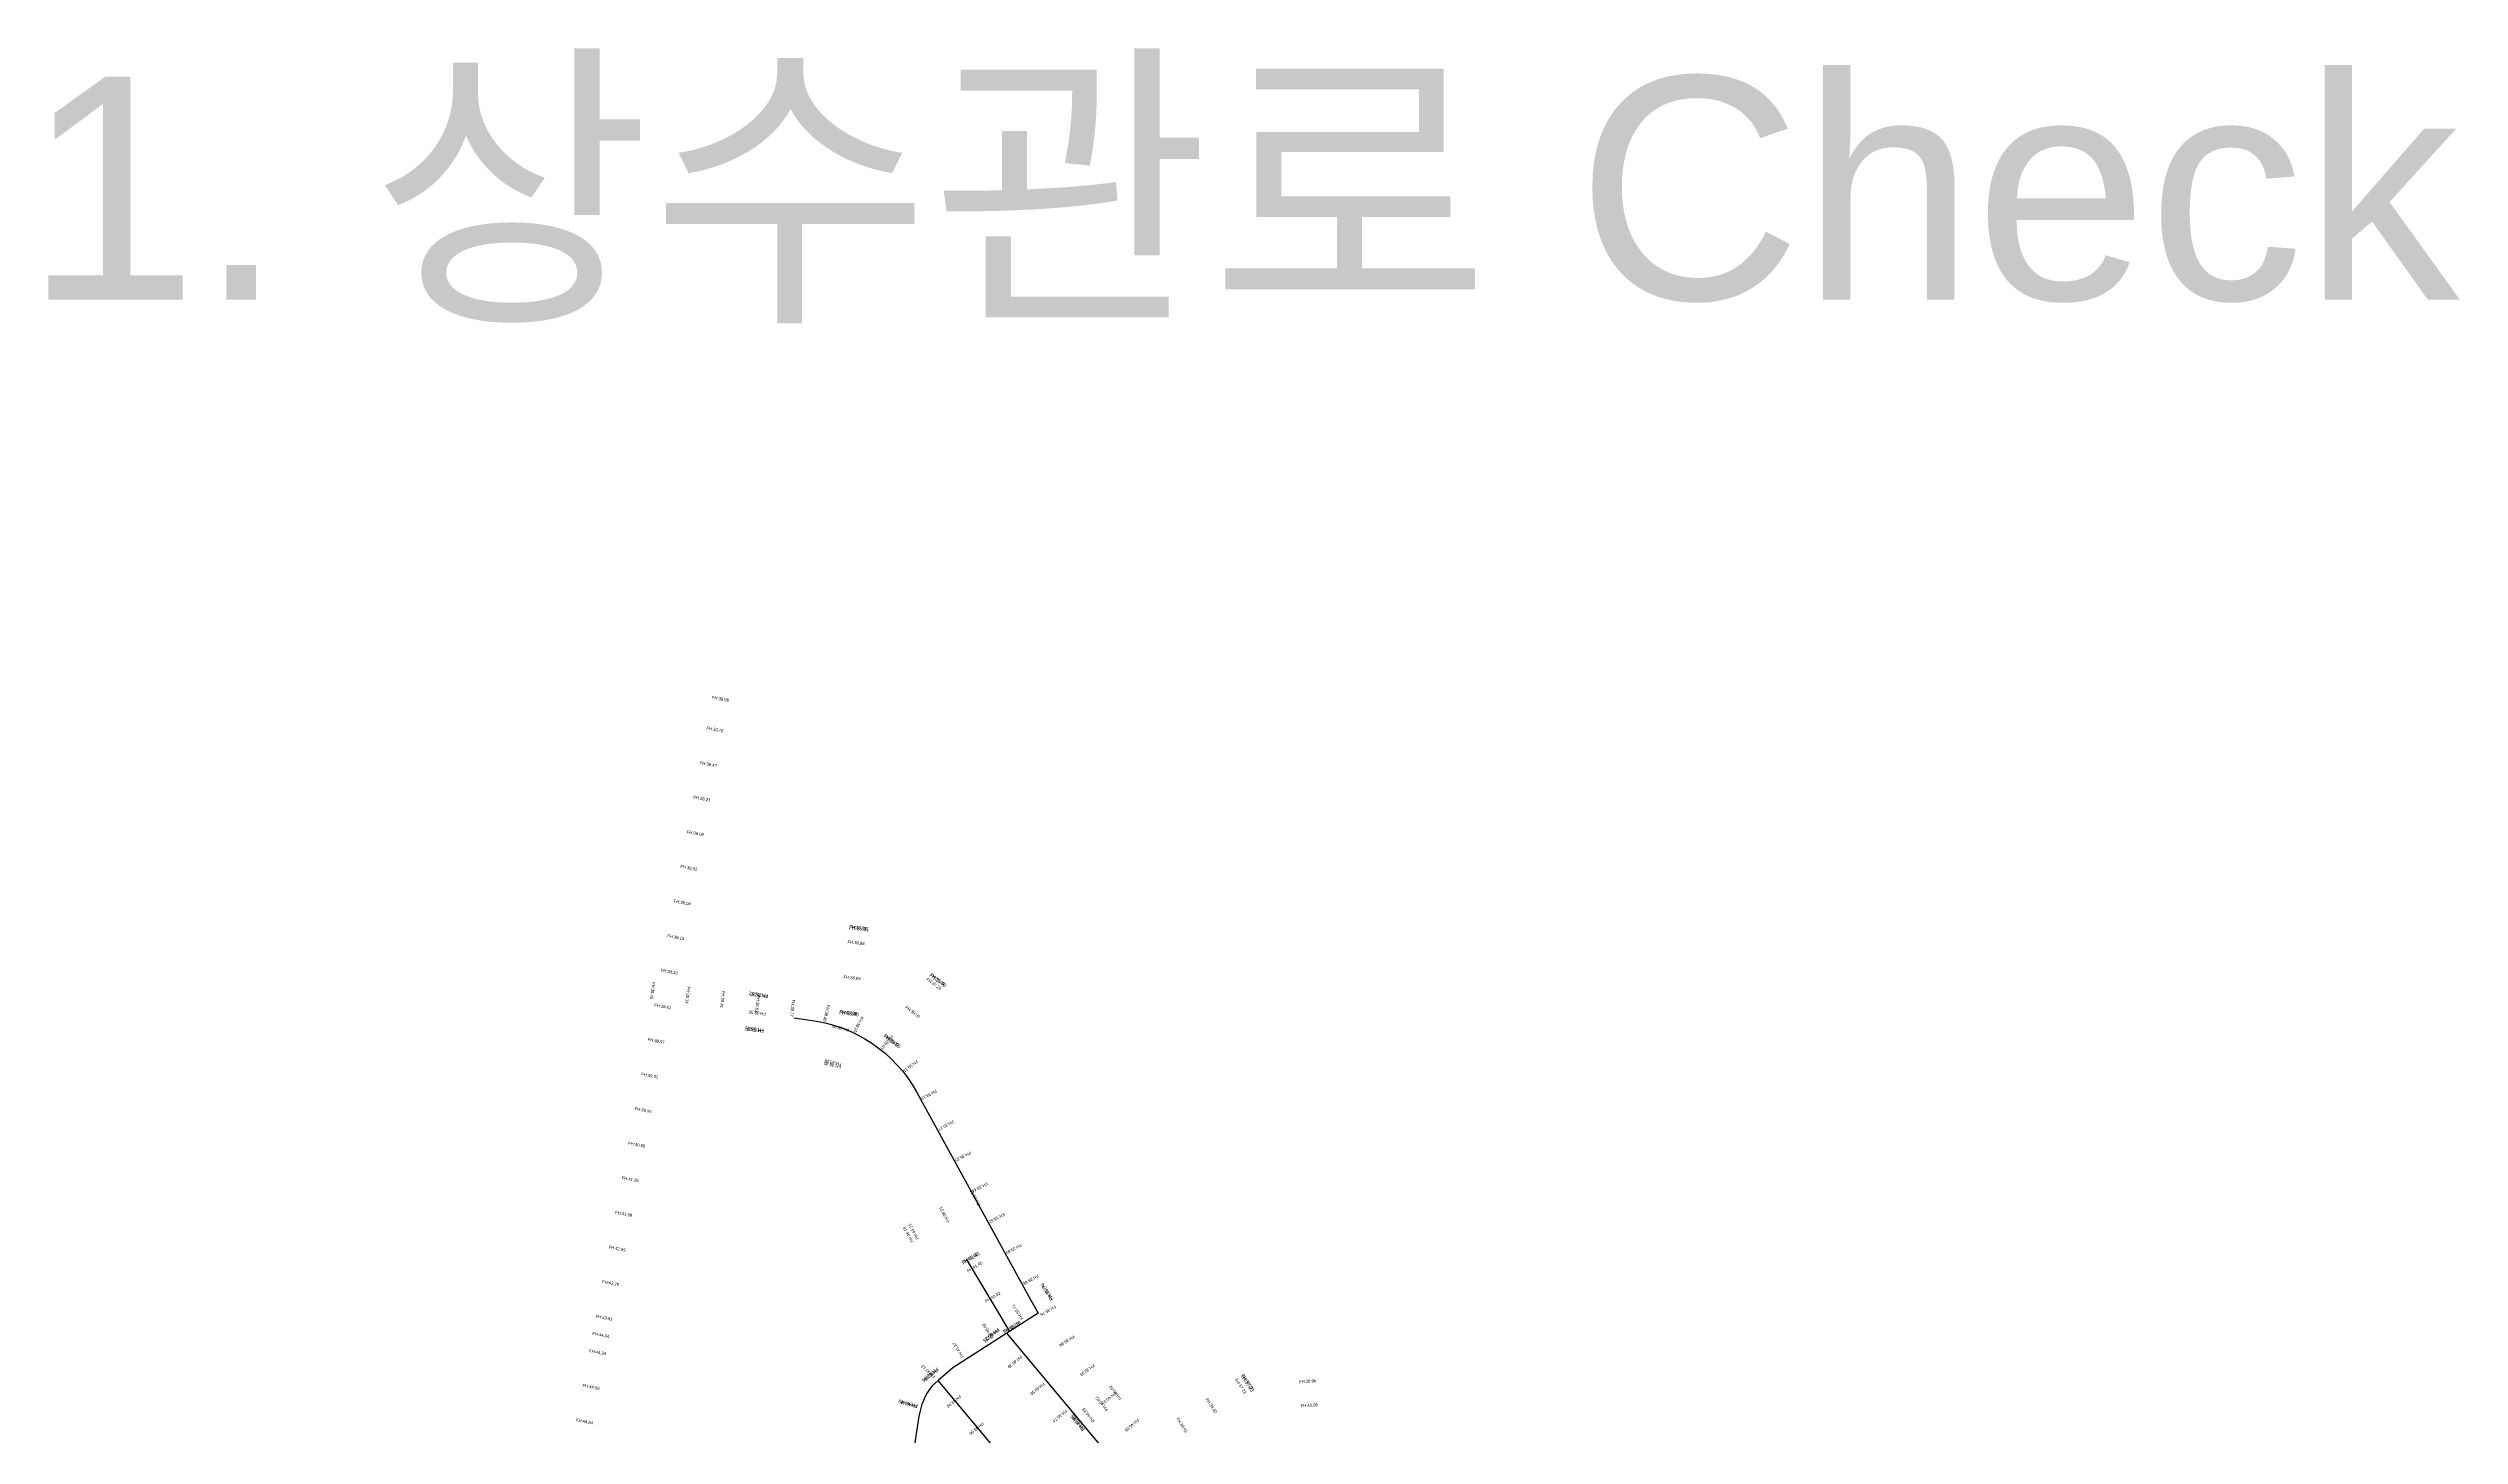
# Model space of a CAD drawing. Header units: millimetres. Extents: x 227572 to 269266, y 328772 to 443556.
# Drawn here: x 237810 to 239179, y 442768 to 443556 of the extents above; entities that cross this region are included whole.
import ezdxf

# ---------------------------------------------------------------- set-up
doc = ezdxf.new("R2010")
doc.units = ezdxf.units.MM
for name, color, linetype in [('L_FH', 5, 'Continuous'), ('L_pipeline', 4, 'Continuous'), ('도로체인계획고', 6, 'Continuous')]:
    doc.layers.add(name, color=color, linetype=linetype)
doc.styles.get("Standard").update_dxf_attribs({"font": 'arial.ttf'})

msp = doc.modelspace()

# ---------------------------------------------------------------- linework, layer by layer
at = {"layer": 'L_pipeline', "color": 5}
for points in [[(238233.3, 443005.4), (238242.5, 443004.2, -0.237885), (238303, 442963.5), (238367, 442846.8), (238372.1, 442837.7)], [(238447.1, 442703.6, 0.139653), (238436.5, 442727.6), (238354.2, 442826.3)], [(238315.3, 442799.5), (238311.6, 442796.3, 0.124598), (238304.3, 442779.1), (238298, 442738.5)]]:
    msp.add_lwpolyline(points, format="xyb", dxfattribs=at)
for points in [[(238331.3, 442868.2), (238355.8, 442827.3)], [(238354.2, 442826.3), (238323.5, 442806.7), (238315.3, 442799.5)], [(238355.8, 442827.3), (238354.2, 442826.3)], [(238372.1, 442837.7), (238355.8, 442827.3)], [(238395.3, 442703.6), (238315.3, 442799.5)]]:
    msp.add_lwpolyline(points, dxfattribs=at)

# ---------------------------------------------------------------- texts
at = {"layer": 'L_FH', "color": 1}
msp.add_text('1. 상수관로 Check ', height=126.603, dxfattribs=at).set_placement((237796.5, 443413.5))
at = {"layer": '도로체인계획고'}
for s, rotation, p in [('FH:38.99', 349.3395, (238186.7, 443186.8)), ('FH:38.75', 349.3395, (238183.5, 443169.4)), ('FH:38.47', 349.3395, (238179.8, 443149.7)), ('FH:38.23', 349.3395, (238176.1, 443130.1)), ('FH:38.09', 349.3395, (238172.4, 443110.4)), ('FH:38.02', 349.3395, (238168.7, 443090.8)), ('FH:38.04', 349.3395, (238165, 443071.1)), ('FH:38.15', 349.3395, (238161.3, 443051.4)), ('FH:36.88', 353.3941, (238263.7, 443047.9)), ('FH:36.35', 353.3941, (238264.7, 443056.5)), ('FH:38.33', 349.3395, (238157.6, 443031.8)), ('FH:38.45', 262.7841, (238152.9, 443025.9)), ('FH:38.14', 262.7841, (238172.8, 443023.4)), ('FH:38.41', 262.7841, (238192.6, 443020.9)), ('FH:38.52', 172.7841, (238218.8, 443018.4)), ('FH:38.63', 262.7841, (238212.5, 443018.4)), ('FH:38.09', 353.3941, (238261.4, 443028)), ('FH:37.22', 323.0517, (238308.4, 443027.1)), ('FH:35.00', 323.0517, (238310.4, 443029.7)), ('FH:38.61', 349.3395, (238153.9, 443012.1)), ('FH:38.32', 172.7841, (238217.5, 443008.5)), ('FH:38.77', 262.7841, (238232.3, 443015.9)), ('FH:38.86', 256.1494, (238252.2, 443013)), ('FH:38.88', 353.3941, (238259.1, 443008.2)), ('FH:38.95', 243.4523, (238271.3, 443006.4)), ('FH:39.00', 323.0517, (238296.4, 443011.1)), ('FH:38.97', 349.3395, (238150.2, 442992.5)), ('FH:38.35', 172.7841, (238216.3, 442998.8)), ('FH:39.05', 167.2827, (238264.9, 442999.4)), ('FH:39.03', 230.7552, (238288.5, 442995.9)), ('FH:39.00', 323.0517, (238284.3, 442995.1)), ('FH:39.30', 167.2827, (238260.2, 442978.4)), ('FH:39.28', 167.2827, (238260.5, 442979.8)), ('FH:39.11', 218.058, (238302.9, 442981.7)), ('FH:39.41', 349.3395, (238146.5, 442972.8)), ('FH:39.19', 208.7566, (238313.9, 442964.9)), ('FH:39.94', 349.3395, (238142.8, 442953.2)), ('FH:39.27', 208.7566, (238323.5, 442947.4)), ('FH:40.55', 349.3395, (238139.1, 442933.5)), ('FH:39.35', 208.7566, (238333.2, 442929.8)), ('FH:41.25', 349.3395, (238135.4, 442913.9)), ('FH:39.44', 208.7566, (238342.8, 442912.3)), ('FH:41.99', 349.3395, (238131.7, 442894.2)), ('FH:39.21', 118.9617, (238321.8, 442889.9)), ('FH:39.21', 118.9617, (238339.3, 442899.5)), ('FH:39.52', 208.7566, (238352.4, 442894.8)), ('FH:46.19', 118.9617, (238301.3, 442878.5)), ('FH:44.21', 118.9617, (238304.3, 442880.2)), ('FH:42.69', 349.3395, (238128, 442874.5)), ('FH:41.45', 30.8624, (238329.3, 442865.7)), ('FH:41.45', 30.8624, (238332.2, 442860.8)), ('FH:39.60', 208.7566, (238362, 442877.2)), ('FH:43.29', 349.3395, (238124.3, 442854.9)), ('FH:39.68', 208.7566, (238371.7, 442859.7)), ('FH:39.74', 122.5586, (238380.5, 442845.5)), ('FH:40.82', 30.8624, (238342.5, 442843.6)), ('FH:39.71', 122.5586, (238363.7, 442834.7)), ('FH:39.76', 209.8947, (238381.5, 442842.3)), ('FH:44.04', 349.3395, (238118.7, 442825.4)), ('FH:43.81', 349.3395, (238120.6, 442835.2)), ('FH:40.60', 122.5586, (238346.8, 442823.9)), ('FH:40.25', 219.813, (238349.2, 442829.2)), ('FH:40.18', 30.8624, (238352.8, 442826.5)), ('FH:44.24', 349.3395, (238116.9, 442815.6)), ('FH:41.87', 122.5586, (238329.9, 442813.2)), ('FH:40.39', 219.813, (238362, 442813.8)), ('FH:39.84', 213.6101, (238391.9, 442825.3)), ('FH:43.13', 137.3961, (238313.8, 442801.9)), ('FH:42.83', 219.813, (238314.6, 442806.6)), ('FH:39.93', 216.4767, (238403.3, 442808.9)), ('FH:37.23', 303.6626, (238483.6, 442799.9)), ('FH:37.23', 303.6626, (238487.4, 442802.4)), ('FH:39.96', 3.7347, (238520.2, 442797.9)), ('FH:44.58', 349.3395, (238113.2, 442795.9)), ('FH:44.40', 165.3453, (238303.7, 442785.4)), ('FH:42.94', 219.813, (238327.4, 442791.3)), ('FH:40.56', 219.813, (238374.8, 442798.5)), ('FH:40.02', 129.813, (238411.9, 442783)), ('FH:40.01', 219.3432, (238415.5, 442793.1)), ('FH:40.02', 129.813, (238419.6, 442789.4)), ('FH:38.32', 303.6626, (238467, 442788.8)), ('FH:40.98', 3.7347, (238521.1, 442784.2)), ('FH:44.84', 349.3395, (238109.5, 442776.3)), ('FH:43.06', 219.813, (238340.2, 442775.9)), ('FH:40.74', 219.813, (238387.6, 442783.1)), ('FH:40.85', 129.813, (238398.4, 442771.7)), ('FH:40.85', 129.813, (238398.4, 442771.7)), ('FH:40.63', 129.813, (238404.3, 442776.6)), ('FH:40.09', 220.7607, (238428.4, 442777.9)), ('FH:39.41', 303.6626, (238450.3, 442777.7))]:
    msp.add_text(s, height=1.7, rotation=rotation, dxfattribs=at).set_placement(p)
at = {"layer": '도로체인계획고', "color": 250, "width": 0.7}
for s, rotation, p in [('FH:36.35', 353.3941, (238264.6, 443055.9)), ('FH:38.52', 172.7841, (238218.9, 443019)), ('FH:35.00', 323.0517, (238310, 443029.3)), ('FH:38.88', 353.3941, (238259, 443007.6)), ('FH:38.35', 172.7841, (238216.4, 442999.3)), ('FH:39.00', 323.0517, (238284, 442994.6)), ('FH:41.45', 30.8624, (238329.6, 442865.2)), ('FH:39.74', 122.5586, (238381, 442845.8)), ('FH:40.25', 219.813, (238348.8, 442829.6)), ('FH:40.18', 30.8624, (238353.1, 442825.9)), ('FH:42.84', 219.813, (238314.2, 442807.1)), ('FH:37.23', 303.6626, (238486.9, 442802)), ('FH:44.40', 165.3453, (238303.8, 442786)), ('FH:40.85', 129.813, (238398.9, 442772.1)), ('FH:40.85', 129.813, (238398.9, 442772.1))]:
    msp.add_text(s, height=2.2, rotation=rotation, dxfattribs=at).set_placement(p)

doc.saveas('drawing.dxf')
